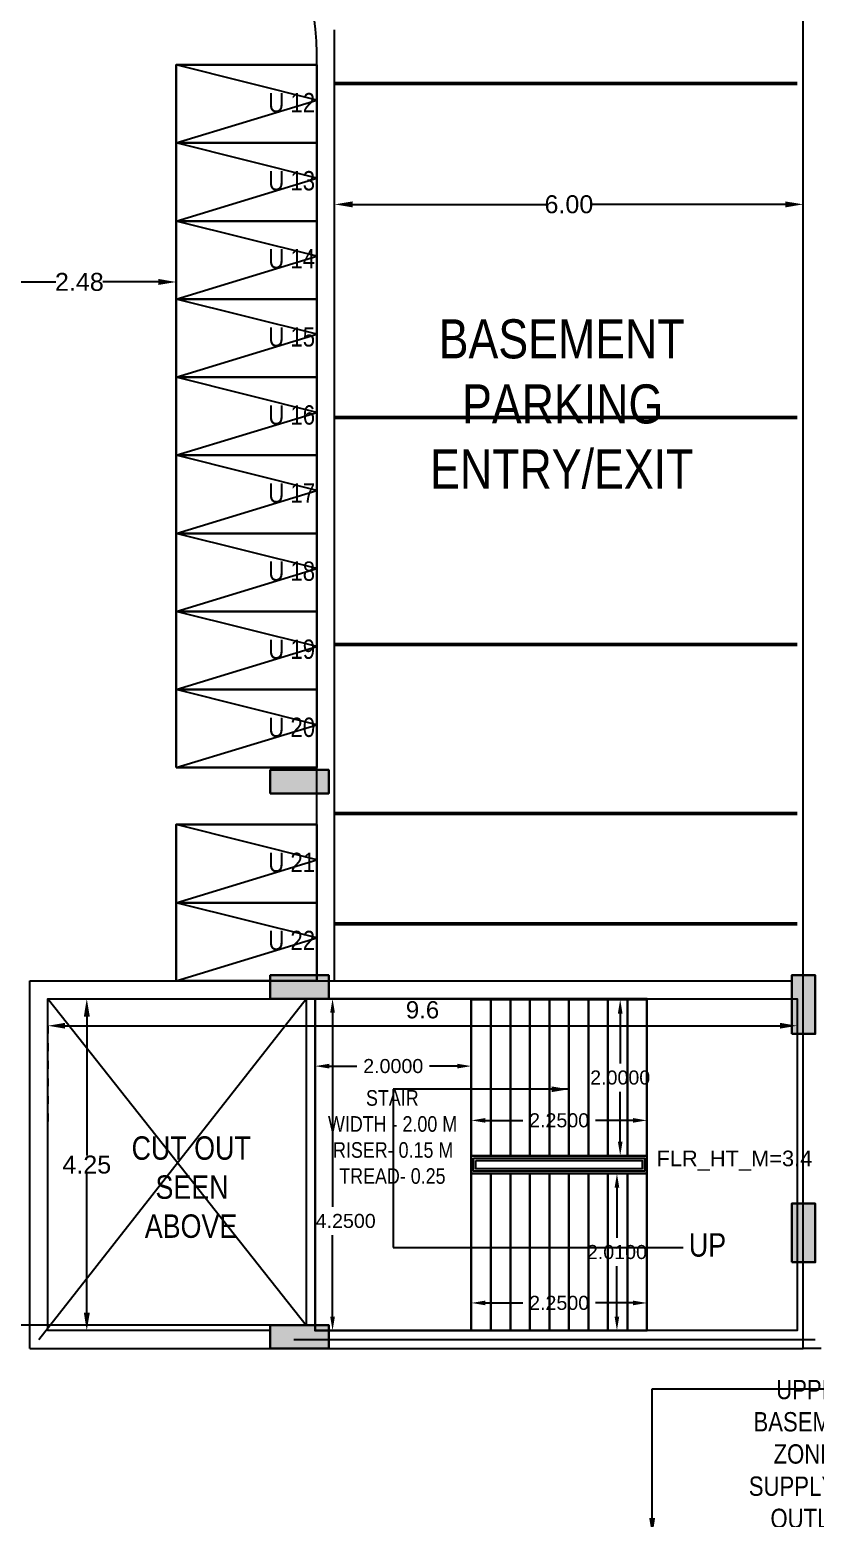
# Model space of a CAD drawing. Header units: metres. Extents: x -38 to 401, y 28 to 287.
# Drawn here: x 149.49 to 159.55, y 200.73 to 219.79 of the extents above; entities that cross this region are included whole.
import ezdxf

# ---------------------------------------------------------------- set-up
doc = ezdxf.new("R2010")
doc.units = ezdxf.units.M
doc.linetypes.add('DOT2', pattern=[0.125, 0, -0.125])
for name, color, linetype, lineweight in [('BLK_1_FLR_-1_FIRESTAIR_1', 1, 'Continuous', 30), ('BLK_1_FLR_-1_FIRESTAIR_1_FLIGHT_1', 7, 'Continuous', 30), ('BLK_1_FLR_-1_FIRESTAIR_1_FLIGHT_2', 7, 'Continuous', 30), ('BLK_1_FLR_-1_FIRESTAIR_1_LANDING_1', 7, 'Continuous', 30), ('UCOLUMN', 6, 'Continuous', 30)]:
    doc.layers.add(name, color=color, linetype=linetype, lineweight=lineweight)
for name, color, linetype in [('DIST_EXIT', 7, 'Continuous'), ('TWO_WHEELER_PARKING', 4, 'Continuous'), ('UHATCH', 8, 'Continuous')]:
    doc.layers.add(name, color=color, linetype=linetype)
doc.styles.get("Standard").update_dxf_attribs({"font": 'arial.ttf'})
doc.dimstyles.new('ISO-25', dxfattribs={"dimtxt": 2.5, "dimasz": 2.5, "dimexe": 1.25, "dimexo": 0.625, "dimtad": 1, "dimtxsty": 'Standard', "dimcen": 2.5, "dimadec": 0, "dimazin": 0, "dimtfac": 1, "dimtmove": 0, "dimatfit": 3, "dimfxl": 0, "dimarcsym": 0})
doc.dimstyles.get("Standard").update_dxf_attribs({"dimtxt": 0.18, "dimasz": 0.18, "dimexe": 0.18, "dimexo": 0.0625, "dimgap": 0.09, "dimtad": 0, "dimtih": 1, "dimtoh": 1, "dimdec": 4, "dimzin": 0, "dimdsep": 46, "dimtxsty": 'Standard', "dimcen": 0.09, "dimadec": 0, "dimazin": 0, "dimtfac": 1, "dimtdec": 4, "dimtofl": 0, "dimtmove": 0, "dimatfit": 3, "dimfxl": 0, "dimtolj": 1, "dimtzin": 0, "dimarcsym": 0})
doc.dimstyles.new('STANDARD$0', dxfattribs={"dimtxt": 7, "dimasz": 3, "dimexe": 3, "dimexo": 1, "dimgap": 1.5, "dimtad": 1, "dimdec": 1, "dimzin": 1, "dimdsep": 46, "dimlunit": 4, "dimtxsty": 'Standard', "dimblk": 'OBLIQUE', "dimcen": 0.09375, "dimdle": 1, "dimclrd": 8, "dimclre": 8, "dimclrt": 7, "dimadec": 1, "dimazin": 0, "dimtfac": 1, "dimtdec": 1, "dimtix": 1, "dimtmove": 2, "dimatfit": 3, "dimldrblk": 'ARCHTICK', "dimfxl": 0, "dimfrac": 2, "dimtolj": 1, "dimtzin": 0, "dimarcsym": 0})

# ---------------------------------------------------------------- blocks, each defined once
blk = doc.blocks.new('*D230')
at = {"color": 0, "lineweight": -2}
for p, q in [((150.225, 207.15), (150.225, 205.373)), ((150.225, 203.36), (150.225, 205.138))]:
    blk.add_line(p, q, dxfattribs=at)
at = {"color": 0}
for points in [[(150.187, 207.15), (150.264, 207.15), (150.225, 207.38)], [(150.187, 203.36), (150.264, 203.36), (150.225, 203.13)]]:
    blk.add_solid(points, dxfattribs=at)
at = {"layer": 'Defpoints', "color": 0}
for p in [(149.219, 207.38), (149.219, 203.13), (150.225, 203.13)]:
    blk.add_point(p, dxfattribs=at)
at = {"color": 0, "lineweight": 25, "insert": (150.225, 205.255), "char_height": 0.23, "attachment_point": 5}
blk.add_mtext('\\A1;4.25', dxfattribs=at)
blk = doc.blocks.new('*D231')
at = {"color": 0, "lineweight": -2}
for p, q in [((153.63, 217.554), (156.101, 217.554)), ((159.17, 217.554), (156.699, 217.554))]:
    blk.add_line(p, q, dxfattribs=at)
at = {"color": 0}
for points in [[(153.63, 217.592), (153.63, 217.515), (153.4, 217.554)], [(159.17, 217.592), (159.17, 217.515), (159.4, 217.554)]]:
    blk.add_solid(points, dxfattribs=at)
at = {"layer": 'Defpoints', "color": 0}
for p in [(159.4, 217.554), (153.4, 217.14), (159.4, 217.14)]:
    blk.add_point(p, dxfattribs=at)
at = {"color": 0, "lineweight": 25, "insert": (156.4, 217.554), "char_height": 0.23, "attachment_point": 5}
blk.add_mtext('\\A1;6.00', dxfattribs=at)
blk = doc.blocks.new('*D232')
at = {"color": 0, "lineweight": -2}
for p, q in [((149.12, 216.56), (149.829, 216.56)), ((151.14, 216.56), (150.431, 216.56))]:
    blk.add_line(p, q, dxfattribs=at)
at = {"color": 0}
for points in [[(149.12, 216.599), (149.12, 216.522), (148.89, 216.56)], [(151.14, 216.599), (151.14, 216.522), (151.37, 216.56)]]:
    blk.add_solid(points, dxfattribs=at)
at = {"layer": 'Defpoints', "color": 0}
for p in [(148.89, 216.565), (151.37, 216.565), (151.37, 216.56)]:
    blk.add_point(p, dxfattribs=at)
at = {"color": 0, "lineweight": 25, "insert": (150.13, 216.56), "char_height": 0.23, "attachment_point": 5}
blk.add_mtext('\\A1;2.48', dxfattribs=at)
blk = doc.blocks.new('300 x 750')
at = {"layer": 'UHATCH', "linetype": 'Continuous'}
h = blk.add_hatch(color=256, dxfattribs=at)
h.dxf.hatch_style = 1
h.paths.add_polyline_path([(750, 0), (750, 300), (0, 300), (0, 0)])
at = {"layer": 'UCOLUMN', "linetype": 'Continuous'}
blk.add_lwpolyline([(0, 300), (0, 0), (750, 0), (750, 300)], close=True, dxfattribs=at)
blk = doc.blocks.new('*D693')
at = {"color": 0, "linetype": 'DOT2', "lineweight": -2}
for p, q in [((149.725, 207.034), (149.725, 205.784)), ((159.325, 207.034), (159.325, 205.784))]:
    blk.add_line(p, q, dxfattribs=at)
at = {"color": 0, "lineweight": -2}
blk.add_line((149.945, 207.034), (159.105, 207.034), dxfattribs=at)
at = {"color": 0}
for points in [[(149.945, 207.071), (149.945, 206.998), (149.725, 207.034)], [(159.105, 207.071), (159.105, 206.998), (159.325, 207.034)]]:
    blk.add_solid(points, dxfattribs=at)
at = {"layer": 'Defpoints', "color": 0}
for p in [(149.725, 207.38), (159.325, 207.38), (159.325, 207.034)]:
    blk.add_point(p, dxfattribs=at)
at = {"color": 0, "insert": (154.525, 207.237), "char_height": 0.22, "attachment_point": 5}
blk.add_mtext('9.6', dxfattribs=at)
blk = doc.blocks.new('*D846')
at = {"layer": 'Defpoints', "color": 0}
for p in [(148.673, 201.834), (148.673, 201.834), (154.192, 172.429)]:
    blk.add_point(p, dxfattribs=at)
at = {"layer": 'DIST_EXIT', "color": 0, "lineweight": -2}
for p, q in [((148.701, 201.684), (151.369, 187.472)), ((154.164, 172.579), (151.497, 186.792))]:
    blk.add_line(p, q, dxfattribs=at)
at = {"layer": 'DIST_EXIT', "color": 0}
for points in [[(148.726, 201.689), (148.676, 201.68), (148.673, 201.834)], [(154.189, 172.584), (154.139, 172.574), (154.192, 172.429)]]:
    blk.add_solid(points, dxfattribs=at)
at = {"layer": 'DIST_EXIT', "color": 0, "lineweight": 30, "insert": (151.433, 187.132), "char_height": 0.2032, "attachment_point": 5, "rotation": 280.6305}
blk.add_mtext('\\A1;29.92', dxfattribs=at)
blk = doc.blocks.new('*D1117')
at = {"layer": 'BLK_1_FLR_-1_FIRESTAIR_1_LANDING_1', "color": 0, "linetype": 'Continuous', "lineweight": -2}
for p, q in [((153.15, 206.468), (153.15, 206.697)), ((155.15, 206.468), (155.15, 206.697))]:
    blk.add_line(p, q, dxfattribs=at)
at = {"layer": 'BLK_1_FLR_-1_FIRESTAIR_1_LANDING_1', "color": 0, "lineweight": -2}
for p, q in [((153.33, 206.517), (153.685, 206.517)), ((154.97, 206.517), (154.615, 206.517))]:
    blk.add_line(p, q, dxfattribs=at)
at = {"layer": 'BLK_1_FLR_-1_FIRESTAIR_1_LANDING_1', "color": 0, "linetype": 'Continuous'}
for points in [[(153.33, 206.547), (153.33, 206.487), (153.15, 206.517)], [(154.97, 206.547), (154.97, 206.487), (155.15, 206.517)]]:
    blk.add_solid(points, dxfattribs=at)
at = {"layer": 'Defpoints', "color": 0, "linetype": 'Continuous'}
for p in [(155.15, 206.517), (153.15, 206.406), (155.15, 206.406)]:
    blk.add_point(p, dxfattribs=at)
at = {"layer": 'BLK_1_FLR_-1_FIRESTAIR_1_LANDING_1', "color": 0, "linetype": 'Continuous', "insert": (154.15, 206.517), "char_height": 0.18, "attachment_point": 5}
blk.add_mtext('\\A1;2.0000', dxfattribs=at)
blk = doc.blocks.new('*D1168')
at = {"layer": 'BLK_1_FLR_-1_FIRESTAIR_1_FLIGHT_1', "color": 0, "linetype": 'Continuous', "lineweight": -2}
for p, q in [((155.15, 203.193), (155.15, 203.664)), ((157.4, 203.193), (157.4, 203.664)), ((155.33, 203.484), (155.81, 203.484)), ((157.22, 203.484), (156.74, 203.484))]:
    blk.add_line(p, q, dxfattribs=at)
at = {"layer": 'BLK_1_FLR_-1_FIRESTAIR_1_FLIGHT_1', "color": 0, "linetype": 'Continuous'}
for points in [[(155.33, 203.514), (155.33, 203.454), (155.15, 203.484)], [(157.22, 203.514), (157.22, 203.454), (157.4, 203.484)]]:
    blk.add_solid(points, dxfattribs=at)
at = {"layer": 'Defpoints', "color": 0, "linetype": 'Continuous'}
for p in [(157.4, 203.484), (155.15, 203.13), (157.4, 203.13)]:
    blk.add_point(p, dxfattribs=at)
at = {"layer": 'BLK_1_FLR_-1_FIRESTAIR_1_FLIGHT_1', "color": 0, "linetype": 'Continuous', "insert": (156.275, 203.484), "char_height": 0.18, "attachment_point": 5}
blk.add_mtext('\\A1;2.2500', dxfattribs=at)
blk = doc.blocks.new('*D1169')
at = {"layer": 'BLK_1_FLR_-1_FIRESTAIR_1_FLIGHT_2', "color": 0, "linetype": 'Continuous', "lineweight": -2}
for p, q in [((155.15, 205.433), (155.15, 206.002)), ((157.4, 205.433), (157.4, 206.002)), ((155.33, 205.822), (155.81, 205.822)), ((157.22, 205.822), (156.74, 205.822))]:
    blk.add_line(p, q, dxfattribs=at)
at = {"layer": 'BLK_1_FLR_-1_FIRESTAIR_1_FLIGHT_2', "color": 0, "linetype": 'Continuous'}
for points in [[(155.33, 205.852), (155.33, 205.792), (155.15, 205.822)], [(157.22, 205.852), (157.22, 205.792), (157.4, 205.822)]]:
    blk.add_solid(points, dxfattribs=at)
at = {"layer": 'Defpoints', "color": 0, "linetype": 'Continuous'}
for p in [(157.4, 205.822), (155.15, 205.37), (157.4, 205.37)]:
    blk.add_point(p, dxfattribs=at)
at = {"layer": 'BLK_1_FLR_-1_FIRESTAIR_1_FLIGHT_2', "color": 0, "linetype": 'Continuous', "insert": (156.275, 205.822), "char_height": 0.18, "attachment_point": 5}
blk.add_mtext('\\A1;2.2500', dxfattribs=at)
blk = doc.blocks.new('*D1170')
at = {"layer": 'BLK_1_FLR_-1_FIRESTAIR_1_FLIGHT_1', "color": 0, "linetype": 'Continuous', "lineweight": -2}
for p, q in [((157.137, 205.14), (156.835, 205.14)), ((157.015, 204.96), (157.015, 204.317)), ((157.015, 203.31), (157.015, 203.953)), ((157.137, 203.13), (156.835, 203.13))]:
    blk.add_line(p, q, dxfattribs=at)
at = {"layer": 'BLK_1_FLR_-1_FIRESTAIR_1_FLIGHT_1', "color": 0, "linetype": 'Continuous'}
for points in [[(156.985, 204.96), (157.045, 204.96), (157.015, 205.14)], [(156.985, 203.31), (157.045, 203.31), (157.015, 203.13)]]:
    blk.add_solid(points, dxfattribs=at)
at = {"layer": 'Defpoints', "color": 0, "linetype": 'Continuous'}
for p in [(157.2, 205.14), (157.015, 203.13), (157.2, 203.13)]:
    blk.add_point(p, dxfattribs=at)
at = {"layer": 'BLK_1_FLR_-1_FIRESTAIR_1_FLIGHT_1', "color": 0, "linetype": 'Continuous', "insert": (157.015, 204.135), "char_height": 0.18, "attachment_point": 5}
blk.add_mtext('\\A1;2.0100', dxfattribs=at)
blk = doc.blocks.new('*D1171')
at = {"layer": 'BLK_1_FLR_-1_FIRESTAIR_1_FLIGHT_2', "color": 0, "linetype": 'Continuous', "lineweight": -2}
for p, q in [((157.137, 207.37), (156.877, 207.37)), ((157.057, 207.19), (157.057, 206.552)), ((157.057, 205.55), (157.057, 206.188)), ((157.137, 205.37), (156.877, 205.37))]:
    blk.add_line(p, q, dxfattribs=at)
at = {"layer": 'BLK_1_FLR_-1_FIRESTAIR_1_FLIGHT_2', "color": 0, "linetype": 'Continuous'}
for points in [[(157.027, 207.19), (157.087, 207.19), (157.057, 207.37)], [(157.027, 205.55), (157.087, 205.55), (157.057, 205.37)]]:
    blk.add_solid(points, dxfattribs=at)
at = {"layer": 'Defpoints', "color": 0, "linetype": 'Continuous'}
for p in [(157.057, 207.37), (157.2, 207.37), (157.2, 205.37)]:
    blk.add_point(p, dxfattribs=at)
at = {"layer": 'BLK_1_FLR_-1_FIRESTAIR_1_FLIGHT_2', "color": 0, "linetype": 'Continuous', "insert": (157.057, 206.37), "char_height": 0.18, "attachment_point": 5}
blk.add_mtext('\\A1;2.0000', dxfattribs=at)
blk = doc.blocks.new('*D1172')
at = {"layer": 'BLK_1_FLR_-1_FIRESTAIR_1_LANDING_1', "color": 0, "linetype": 'Continuous', "lineweight": -2}
for p, q in [((153.212, 207.38), (153.553, 207.38)), ((153.212, 203.13), (153.553, 203.13))]:
    blk.add_line(p, q, dxfattribs=at)
at = {"layer": 'BLK_1_FLR_-1_FIRESTAIR_1_LANDING_1', "color": 0, "lineweight": -2}
for p, q in [((153.373, 207.2), (153.373, 204.715)), ((153.373, 203.31), (153.373, 204.351))]:
    blk.add_line(p, q, dxfattribs=at)
at = {"layer": 'BLK_1_FLR_-1_FIRESTAIR_1_LANDING_1', "color": 0, "linetype": 'Continuous'}
for points in [[(153.343, 207.2), (153.403, 207.2), (153.373, 207.38)], [(153.343, 203.31), (153.403, 203.31), (153.373, 203.13)]]:
    blk.add_solid(points, dxfattribs=at)
at = {"layer": 'Defpoints', "color": 0, "linetype": 'Continuous'}
for p in [(153.15, 207.38), (153.15, 203.13), (153.373, 203.13)]:
    blk.add_point(p, dxfattribs=at)
at = {"layer": 'BLK_1_FLR_-1_FIRESTAIR_1_LANDING_1', "color": 0, "linetype": 'Continuous', "insert": (153.541, 204.533), "char_height": 0.18, "attachment_point": 5}
blk.add_mtext('\\A1;4.2500', dxfattribs=at)

msp = doc.modelspace()

# ---------------------------------------------------------------- linework, layer by layer
at = {"color": 7, "lineweight": 25}
for p, q in [((159.3999, 207.38016), (159.3999, 219.95134)), ((153.3999, 207.61016), (153.3999, 219.79016)), ((153.1699, 207.61016), (153.1699, 219.56016)), ((149.4949, 202.90016), (149.4949, 207.61016)), ((149.4949, 207.61016), (159.2549, 207.61016)), ((149.6099, 203.01516), (153.03492, 207.38016)), ((149.7349, 207.37016), (153.03492, 203.20016)), ((159.3999, 202.90016), (159.3999, 207.38016)), ((159.4049, 204.38016), (159.3999, 204.38016)), ((159.4049, 204.15016), (159.3999, 204.15016)), ((152.5749, 203.20016), (147.0949, 203.20016)), ((149.4949, 202.90016), (152.8749, 202.90016)), ((152.8749, 203.01516), (159.5549, 203.01516)), ((153.0999, 202.90016), (159.3999, 202.90016)), ((159.6299, 202.90016), (159.3999, 202.90016))]:
    msp.add_line(p, q, dxfattribs=at)
for p, q in [((153.03492, 207.38016), (153.03492, 203.20016)), ((153.14992, 207.38016), (153.14992, 203.20016)), ((155.14992, 207.38016), (155.14992, 205.25516)), ((155.39992, 207.38016), (155.39992, 205.37016)), ((155.64992, 207.38016), (155.64992, 205.37016)), ((155.89992, 207.38016), (155.89992, 205.37016)), ((156.14992, 207.38016), (156.14992, 205.37016)), ((156.39992, 207.38016), (156.39992, 205.37016)), ((156.64992, 207.38016), (156.64992, 205.37016)), ((156.89992, 207.38016), (156.89992, 205.37016)), ((157.14992, 207.38016), (157.14992, 205.37016)), ((155.14992, 205.37016), (157.39992, 205.37016)), ((155.14992, 203.13016), (155.14992, 205.25516)), ((155.14992, 205.14016), (157.39992, 205.14016)), ((155.39992, 203.13016), (155.39992, 205.14016)), ((155.64992, 203.13016), (155.64992, 205.14016)), ((155.89992, 203.13016), (155.89992, 205.14016)), ((156.14992, 203.13016), (156.14992, 205.14016)), ((156.39992, 203.13016), (156.39992, 205.14016)), ((156.64992, 203.13016), (156.64992, 205.14016)), ((156.89992, 203.13016), (156.89992, 205.14016)), ((157.14992, 203.13016), (157.14992, 205.14016)), ((157.39992, 203.13016), (157.39992, 205.25516)), ((154.14992, 204.19266), (157.8619, 204.19266))]:
    msp.add_line(p, q)
for points in [[(159.3999, 219.79016), (159.4049, 219.79016)], [(151.3699, 218.34016), (153.1699, 218.89016), (151.3699, 219.34016)], [(151.3699, 217.34016), (153.1699, 217.89016), (151.3699, 218.34016)], [(151.3699, 216.34016), (153.1699, 216.89016), (151.3699, 217.34016)], [(151.3699, 215.34016), (153.1699, 215.89016), (151.3699, 216.34016)], [(151.3699, 214.34016), (153.1699, 214.89016), (151.3699, 215.34016)], [(151.3699, 213.34016), (153.1699, 213.89016), (151.3699, 214.34016)], [(151.3699, 212.34016), (153.1699, 212.89016), (151.3699, 213.34016)], [(151.3699, 211.34016), (153.1699, 211.89016), (151.3699, 212.34016)], [(151.3699, 210.34016), (153.1699, 210.89016), (151.3699, 211.34016)], [(151.3699, 208.61016), (153.1699, 209.16016), (151.3699, 209.61016)], [(151.3699, 207.61016), (153.1699, 208.16016), (151.3699, 208.61016)], [(152.5749, 203.13016), (149.7249, 203.13016), (149.7249, 207.38016), (159.3249, 207.38016), (159.3249, 203.13016), (153.3249, 203.13016)]]:
    msp.add_lwpolyline(points, dxfattribs=at)
for points in [[(151.3699, 218.34016), (151.3699, 219.34016), (153.1699, 219.34016), (153.1699, 218.34016)], [(151.3699, 217.34016), (151.3699, 218.34016), (153.1699, 218.34016), (153.1699, 217.34016)], [(151.3699, 216.34016), (151.3699, 217.34016), (153.1699, 217.34016), (153.1699, 216.34016)], [(151.3699, 215.34016), (151.3699, 216.34016), (153.1699, 216.34016), (153.1699, 215.34016)], [(151.3699, 214.34016), (151.3699, 215.34016), (153.1699, 215.34016), (153.1699, 214.34016)], [(151.3699, 213.34016), (151.3699, 214.34016), (153.1699, 214.34016), (153.1699, 213.34016)], [(151.3699, 212.34016), (151.3699, 213.34016), (153.1699, 213.34016), (153.1699, 212.34016)], [(151.3699, 211.34016), (151.3699, 212.34016), (153.1699, 212.34016), (153.1699, 211.34016)], [(151.3699, 210.34016), (151.3699, 211.34016), (153.1699, 211.34016), (153.1699, 210.34016)], [(151.3699, 208.61016), (151.3699, 209.61016), (153.1699, 209.61016), (153.1699, 208.61016)], [(151.3699, 207.61016), (151.3699, 208.61016), (153.1699, 208.61016), (153.1699, 207.61016)]]:
    msp.add_lwpolyline(points, close=True, dxfattribs=at)
at = {"color": 7, "lineweight": 25, "const_width": 0.04809}
for points in [[(153.3999, 219.10154), (159.3249, 219.10154)], [(153.3999, 214.82452), (159.3249, 214.82452)], [(153.3999, 211.91713), (159.3249, 211.91713)], [(153.3999, 209.75211), (159.3249, 209.75211)], [(153.3999, 208.33929), (159.3249, 208.33929)]]:
    msp.add_lwpolyline(points, dxfattribs=at)
for points in [[(155.14992, 205.37016), (157.39992, 205.37016), (157.39992, 205.14016), (155.14992, 205.14016)], [(155.17992, 205.34016), (157.36992, 205.34016), (157.36992, 205.17016), (155.17992, 205.17016)], [(155.20992, 205.31016), (157.33992, 205.31016), (157.33992, 205.20016), (155.20992, 205.20016)]]:
    msp.add_lwpolyline(points, close=True)
at = {"color": 7, "lineweight": 25}
for centre, radius, start, end in [((163.8699, 217.77326), 4.97241, 23.929802, 154.02169), ((150.12605, 219.47153), 3.04668, 357.528742, 174.427976)]:
    msp.add_arc(centre, radius, start, end, dxfattribs=at)
at = {"layer": 'BLK_1_FLR_-1_FIRESTAIR_1', "linetype": 'Continuous'}
msp.add_lwpolyline([(153.14992, 207.38016), (157.39992, 207.38016), (157.39992, 203.13016), (153.14992, 203.13016)], close=True, dxfattribs=at)
at = {"layer": 'BLK_1_FLR_-1_FIRESTAIR_1_FLIGHT_1', "color": 7, "linetype": 'Continuous'}
for p, q in [((155.14992, 203.13016), (155.14992, 205.14016)), ((155.39992, 203.13016), (155.39992, 205.14016)), ((155.64992, 203.13016), (155.64992, 205.14016)), ((155.89992, 203.13016), (155.89992, 205.14016)), ((156.14992, 203.13016), (156.14992, 205.14016)), ((156.39992, 203.13016), (156.39992, 205.14016)), ((156.64992, 203.13016), (156.64992, 205.14016)), ((156.89992, 203.13016), (156.89992, 205.14016)), ((157.14992, 203.13016), (157.14992, 205.14016)), ((157.39992, 203.13016), (157.39992, 205.14016))]:
    msp.add_line(p, q, dxfattribs=at)
msp.add_lwpolyline([(155.14992, 205.14016), (157.39992, 205.14016), (157.39992, 203.13016), (155.14992, 203.13016)], close=True, dxfattribs=at)
at = {"layer": 'BLK_1_FLR_-1_FIRESTAIR_1_FLIGHT_2', "color": 7, "linetype": 'Continuous'}
for p, q in [((155.14992, 207.37016), (155.14992, 205.36016)), ((155.39992, 207.38016), (155.39992, 205.37016)), ((155.64992, 207.38016), (155.64992, 205.37016)), ((155.89992, 207.38016), (155.89992, 205.37016)), ((156.14992, 207.38016), (156.14992, 205.37016)), ((156.39992, 207.38016), (156.39992, 205.37016)), ((156.64992, 207.38016), (156.64992, 205.37016)), ((156.89992, 207.38016), (156.89992, 205.37016)), ((157.14992, 207.38016), (157.14992, 205.37016)), ((157.39992, 207.37016), (157.39992, 205.37016))]:
    msp.add_line(p, q, dxfattribs=at)
msp.add_lwpolyline([(155.14992, 207.37016), (157.39992, 207.37016), (157.39992, 205.37016), (155.14992, 205.37016)], close=True, dxfattribs=at)
at = {"layer": 'BLK_1_FLR_-1_FIRESTAIR_1_LANDING_1', "color": 7}
msp.add_lwpolyline([(153.14992, 207.38016), (155.14992, 207.38016), (155.14992, 203.13016), (153.14992, 203.13016)], close=True, dxfattribs=at)
at = {"layer": 'TWO_WHEELER_PARKING', "color": 2, "lineweight": 30}
for points in [[(151.3699, 218.34016), (151.3699, 219.34016), (153.1699, 219.34016), (153.1699, 218.34016)], [(151.3699, 217.34016), (151.3699, 218.34016), (153.1699, 218.34016), (153.1699, 217.34016)], [(151.3699, 216.34016), (151.3699, 217.34016), (153.1699, 217.34016), (153.1699, 216.34016)], [(151.3699, 215.34016), (151.3699, 216.34016), (153.1699, 216.34016), (153.1699, 215.34016)], [(151.3699, 214.34016), (151.3699, 215.34016), (153.1699, 215.34016), (153.1699, 214.34016)], [(151.3699, 213.34016), (151.3699, 214.34016), (153.1699, 214.34016), (153.1699, 213.34016)], [(151.3699, 212.34016), (151.3699, 213.34016), (153.1699, 213.34016), (153.1699, 212.34016)], [(151.3699, 211.34016), (151.3699, 212.34016), (153.1699, 212.34016), (153.1699, 211.34016)], [(151.3699, 210.34016), (151.3699, 211.34016), (153.1699, 211.34016), (153.1699, 210.34016)], [(151.3699, 208.61016), (151.3699, 209.61016), (153.1699, 209.61016), (153.1699, 208.61016)], [(151.3699, 207.61016), (151.3699, 208.61016), (153.1699, 208.61016), (153.1699, 207.61016)]]:
    msp.add_lwpolyline(points, close=True, dxfattribs=at)

# ---------------------------------------------------------------- block references
at = {"color": 7, "lineweight": 25, "yscale": 0.001, "zscale": 0.001}
for p, xscale, rotation in [((152.5749, 210.31016), -0.001, 180), ((152.5749, 210.31016), -0.001, 180), ((152.5749, 207.68016), -0.001, 180), ((152.5749, 207.68016), -0.001, 180), ((159.5549, 206.93016), 0.001, 90.00000000242422), ((159.5549, 206.93016), 0.001, 90.00000000242422), ((159.55487, 204.0055), 0.001, 90.00000000242422), ((159.55487, 204.0055), 0.001, 90.00000000242422)]:
    msp.add_blockref('300 x 750', p, dxfattribs=dict(at, xscale=xscale, rotation=rotation))
at = {"color": 7, "lineweight": 25, "xscale": 0.001, "yscale": 0.001, "zscale": 0.001}
msp.add_blockref('300 x 750', (152.5749, 202.90016), dxfattribs=at)
msp.add_blockref('300 x 750', (152.5749, 202.90016), dxfattribs=at)

# ---------------------------------------------------------------- texts
at = {"color": 7, "lineweight": 25}
for s, insert, char_height, width, attachment_point in [('{\\fArial Narrow|b0|i0|c0|p34;U 12 }', (153.1488, 218.9806), 0.2475, 2.4954378, 3), ('{\\fArial Narrow|b0|i0|c0|p34;U 13 }', (153.1488, 217.9806), 0.2475, 2.4954378, 3), ('{\\fArial Narrow|b0|i0|c0|p34;U 14 }', (153.1488, 216.9806), 0.2475, 2.4954378, 3), ('{\\fArial Narrow|b0|i0|c0|p34;\\W2.84441; \\W1;BASEMENT \\P{\\W4.723427; }PARKING \\P{\\W2.154904; }ENTRY/EXIT}', (154.27907, 216.08161), 0.5, 4.003643, 1), ('{\\fArial Narrow|b0|i0|c0|p34;U 15 }', (153.1488, 215.9806), 0.2475, 2.4954378, 3), ('{\\fArial Narrow|b0|i0|c0|p34;U 16 }', (153.1488, 214.9806), 0.2475, 2.4954378, 3), ('{\\fArial Narrow|b0|i0|c0|p34;U 17 }', (153.1488, 213.9806), 0.2475, 2.4954378, 3), ('{\\fArial Narrow|b0|i0|c0|p34;U 18}', (153.1488, 212.9806), 0.2475, 2.4954378, 3), ('{\\fArial Narrow|b0|i0|c0|p34;U 19 }', (153.1488, 211.9806), 0.2475, 2.4954378, 3), ('{\\fArial Narrow|b0|i0|c0|p34;U 20 }', (153.1488, 210.9806), 0.2475, 2.4954378, 3), ('{\\fArial Narrow|b0|i0|c0|p34;U 21 }', (153.1488, 209.2506), 0.2475, 2.4954378, 3), ('{\\fArial Narrow|b0|i0|c0|p34;U 22 }', (153.1488, 208.2506), 0.2475, 2.4954378, 3), ('{\\fArial Narrow|b0|i0|c0|p34;\\W9.27075; \\W1;STAIR\\P{\\W1.631566; }WIDTH - 2.00 M\\P{\\W2.642273; }RISER- 0.15 M\\P{\\W3.888526; }TREAD- 0.25}', (153.21058, 206.20992, -12.79858), 0.2, 1.8424125, 1), ('{\\fArial Narrow|b0|i0|c0|p34;\\W1.50811; \\W1;CUT OUT \\P{\\W4.714746; }SEEN \\P{\\W3.278986; }ABOVE}', (150.65485, 205.61793), 0.3, 1.7925458, 1), ('{\\fArial Narrow|b0|i0|c0|p34;\\W7.36002; \\W1;UP}', (157.23351, 204.37694), 0.3, 1.8424125, 1), ('{\\fArial Narrow|b0|i0|c0|p34;\\W5.68397;  \\W1;\\P{\\W5.337971; }UPPER \\P{\\W1.64418; }BASEMENT\\P{\\W4.908634; }ZONE-2\\P{\\W0.882938; }SUPPLY AIR \\P{\\W4.398998; }OUTLET \\PMECHANICAL \\PVENTILATION}', (158.63415, 202.9113), 0.2475, 1.7925458, 1)]:
    msp.add_mtext(s, dxfattribs=dict(at, insert=insert, char_height=char_height, width=width, attachment_point=attachment_point))
at = {"layer": 'BLK_1_FLR_-1_FIRESTAIR_1', "linetype": 'Continuous', "insert": (158.5198, 205.43533), "char_height": 0.2, "width": 1.9583927, "attachment_point": 2}
msp.add_mtext('FLR_HT_M=3.4', dxfattribs=at)

# ---------------------------------------------------------------- dimensions: what is measured, and where the dimension line sits
at = {"color": 7, "lineweight": 25}
for base, p1, p2, text, picture, middle in [((159.3999, 217.55362), (153.3999, 217.14015), (159.3999, 217.14015), '6.00', '*D231', (156.3999, 217.55362)), ((151.3699, 216.56046), (148.8899, 216.56516), (151.3699, 216.56516), '2.48', '*D232', (150.1299, 216.56046))]:
    dim = msp.add_linear_dim(base=base, p1=p1, p2=p2, text=text, dimstyle='Standard', override={"dimscale": 1, "dimtxt": 0.23, "dimasz": 0.23, "dimgap": 0, "dimse1": 1, "dimse2": 1, "dimtmove": 1}, dxfattribs=at)
    dim.commit()
    dim.dimension.update_dxf_attribs({"geometry": picture, "text_midpoint": middle})
dim = msp.add_linear_dim(base=(150.22549, 203.13016), p1=(149.21927, 207.38016), p2=(149.21927, 203.13016), angle=90, text='4.25', dimstyle='Standard', override={"dimscale": 1, "dimtxt": 0.23, "dimasz": 0.23, "dimgap": 0, "dimse1": 1, "dimse2": 1, "dimtmove": 1}, dxfattribs=at)
dim.commit()
dim.dimension.update_dxf_attribs({"geometry": '*D230', "text_midpoint": (150.22549, 205.25516), "dimtype": 128})
dim = msp.add_aligned_dim(p1=(149.7249, 207.38016), p2=(159.3249, 207.38016), distance=-0.34578, dimstyle='ISO-25', override={"dimtxt": 0.22, "dimasz": 0.22, "dimgap": 0.09, "dimdsep": 46, "dimcen": 1, "dimfxl": 0, "dimfxlon": 1, "dimarcsym": 1})
dim.commit()
dim.dimension.update_dxf_attribs({"geometry": '*D693', "text_midpoint": (154.5249, 207.2367)})
at = {"layer": 'BLK_1_FLR_-1_FIRESTAIR_1_FLIGHT_1', "color": 2, "linetype": 'Continuous'}
dim = msp.add_linear_dim(base=(157.01493, 203.13016), p1=(157.19992, 205.14016), p2=(157.19992, 203.13016), angle=90, dimstyle='STANDARD$0', override={"dimtxt": 0.18, "dimasz": 0.18, "dimexe": 0.18, "dimexo": 0.0625, "dimgap": 0.09, "dimtad": 0, "dimtih": 1, "dimtoh": 1, "dimdec": 4, "dimzin": 0, "dimlunit": 2, "dimpost": '', "dimcen": 0.09, "dimdle": 0, "dimclrd": 0, "dimclre": 0, "dimclrt": 0, "dimadec": 0, "dimtdec": 4, "dimtix": 0, "dimtofl": 0, "dimtmove": 0, "dimfrac": 0}, dxfattribs=at)
dim.commit()
dim.dimension.update_dxf_attribs({"geometry": '*D1170', "text_midpoint": (157.01493, 204.13516)})
at = {"layer": 'BLK_1_FLR_-1_FIRESTAIR_1_FLIGHT_1', "color": 1, "linetype": 'Continuous'}
dim = msp.add_linear_dim(base=(157.39992, 203.48404), p1=(155.14992, 203.13016), p2=(157.39992, 203.13016), dimstyle='STANDARD$0', override={"dimtxt": 0.18, "dimasz": 0.18, "dimexe": 0.18, "dimexo": 0.0625, "dimgap": 0.09, "dimtad": 0, "dimtih": 1, "dimtoh": 1, "dimdec": 4, "dimzin": 0, "dimlunit": 2, "dimpost": '', "dimcen": 0.09, "dimdle": 0, "dimclrd": 0, "dimclre": 0, "dimclrt": 0, "dimadec": 0, "dimtdec": 4, "dimtix": 0, "dimtofl": 0, "dimtmove": 0, "dimfrac": 0}, dxfattribs=at)
dim.commit()
dim.dimension.update_dxf_attribs({"geometry": '*D1168', "text_midpoint": (156.27492, 203.48404)})
at = {"layer": 'BLK_1_FLR_-1_FIRESTAIR_1_FLIGHT_2', "color": 2, "linetype": 'Continuous'}
dim = msp.add_linear_dim(base=(157.05725, 207.37016), p1=(157.19992, 205.37016), p2=(157.19992, 207.37016), angle=90, dimstyle='STANDARD$0', override={"dimtxt": 0.18, "dimasz": 0.18, "dimexe": 0.18, "dimexo": 0.0625, "dimgap": 0.09, "dimtad": 0, "dimtih": 1, "dimtoh": 1, "dimdec": 4, "dimzin": 0, "dimlunit": 2, "dimpost": '', "dimcen": 0.09, "dimdle": 0, "dimclrd": 0, "dimclre": 0, "dimclrt": 0, "dimadec": 0, "dimtdec": 4, "dimtix": 0, "dimtofl": 0, "dimtmove": 0, "dimfrac": 0}, dxfattribs=at)
dim.commit()
dim.dimension.update_dxf_attribs({"geometry": '*D1171', "text_midpoint": (157.05725, 206.37016)})
at = {"layer": 'BLK_1_FLR_-1_FIRESTAIR_1_FLIGHT_2', "color": 1, "linetype": 'Continuous'}
dim = msp.add_linear_dim(base=(157.39992, 205.82159), p1=(155.14992, 205.37016), p2=(157.39992, 205.37016), dimstyle='STANDARD$0', override={"dimtxt": 0.18, "dimasz": 0.18, "dimexe": 0.18, "dimexo": 0.0625, "dimgap": 0.09, "dimtad": 0, "dimtih": 1, "dimtoh": 1, "dimdec": 4, "dimzin": 0, "dimlunit": 2, "dimpost": '', "dimcen": 0.09, "dimdle": 0, "dimclrd": 0, "dimclre": 0, "dimclrt": 0, "dimadec": 0, "dimtdec": 4, "dimtix": 0, "dimtofl": 0, "dimtmove": 0, "dimfrac": 0}, dxfattribs=at)
dim.commit()
dim.dimension.update_dxf_attribs({"geometry": '*D1169', "text_midpoint": (156.27492, 205.82159)})
at = {"layer": 'BLK_1_FLR_-1_FIRESTAIR_1_LANDING_1', "color": 1, "linetype": 'Continuous'}
dim = msp.add_linear_dim(base=(153.37255, 203.13016), p1=(153.14992, 207.38016), p2=(153.14992, 203.13016), angle=90, dimstyle='STANDARD$0', override={"dimtxt": 0.18, "dimasz": 0.18, "dimexe": 0.18, "dimexo": 0.0625, "dimgap": 0.09, "dimtad": 0, "dimtih": 1, "dimtoh": 1, "dimdec": 4, "dimzin": 0, "dimlunit": 2, "dimpost": '', "dimcen": 0.09, "dimdle": 0, "dimclrd": 0, "dimclre": 0, "dimclrt": 0, "dimadec": 0, "dimtdec": 4, "dimtix": 0, "dimtofl": 0, "dimtmove": 1, "dimfxl": 5, "dimfrac": 0}, dxfattribs=at)
dim.commit()
dim.dimension.update_dxf_attribs({"geometry": '*D1172', "text_midpoint": (153.54082, 204.53279), "dimtype": 160})
at = {"layer": 'BLK_1_FLR_-1_FIRESTAIR_1_LANDING_1', "color": 2, "linetype": 'Continuous'}
dim = msp.add_linear_dim(base=(155.14992, 206.51667), p1=(153.14992, 206.40587), p2=(155.14992, 206.40587), dimstyle='STANDARD$0', override={"dimtxt": 0.18, "dimasz": 0.18, "dimexe": 0.18, "dimexo": 0.0625, "dimgap": 0.09, "dimtad": 0, "dimtih": 1, "dimtoh": 1, "dimdec": 4, "dimzin": 0, "dimlunit": 2, "dimpost": '', "dimcen": 0.09, "dimdle": 0, "dimclrd": 0, "dimclre": 0, "dimclrt": 0, "dimadec": 0, "dimtdec": 4, "dimtix": 0, "dimtofl": 0, "dimtmove": 1, "dimfxl": 5, "dimfrac": 0}, dxfattribs=at)
dim.commit()
dim.dimension.update_dxf_attribs({"geometry": '*D1117', "text_midpoint": (154.14992, 206.51667)})
at = {"layer": 'DIST_EXIT', "color": 7, "lineweight": 30}
dim = msp.add_aligned_dim(p1=(154.19244, 172.42912), p2=(148.67323, 201.83413), distance=0, dimstyle='STANDARD$0', override={"dimscale": 0.001, "dimtxt": 203.2, "dimasz": 152.5, "dimexe": 0, "dimexo": 0, "dimgap": 2.286, "dimtad": 0, "dimtoh": 1, "dimdec": 2, "dimzin": 0, "dimlunit": 2, "dimpost": '', "dimcen": 2.286, "dimdle": 0, "dimclrd": 0, "dimclre": 0, "dimclrt": 0, "dimadec": 0, "dimtdec": 2, "dimtix": 0, "dimtofl": 0, "dimtmove": 0, "dimfxl": 89.5, "dimfxlon": 1, "dimfrac": 0}, dxfattribs=at)
dim.commit()
dim.dimension.update_dxf_attribs({"geometry": '*D846', "text_midpoint": (151.43284, 187.13163)})

# ---------------------------------------------------------------- leaders
msp.add_leader([(156.39992, 206.22059), (154.14992, 206.22059), (154.14992, 204.19266)], dimstyle='ISO-25', override={"dimtxt": 0.22, "dimasz": 0.22, "dimgap": 0.09, "dimtad": 0, "dimdsep": 46, "dimcen": 1, "dimfxl": 0, "dimfxlon": 1, "dimarcsym": 1})
at = {"color": 7, "lineweight": 25}
msp.add_leader([(157.46665, 200.50016), (157.46665, 202.38271), (160.64525, 202.38271)], dimstyle='Standard', override={"dimscale": 1, "dimtxt": 0.23, "dimasz": 0.23, "dimgap": 0, "dimse1": 1, "dimse2": 1, "dimtmove": 1}, dxfattribs=at)

doc.saveas('drawing.dxf')
